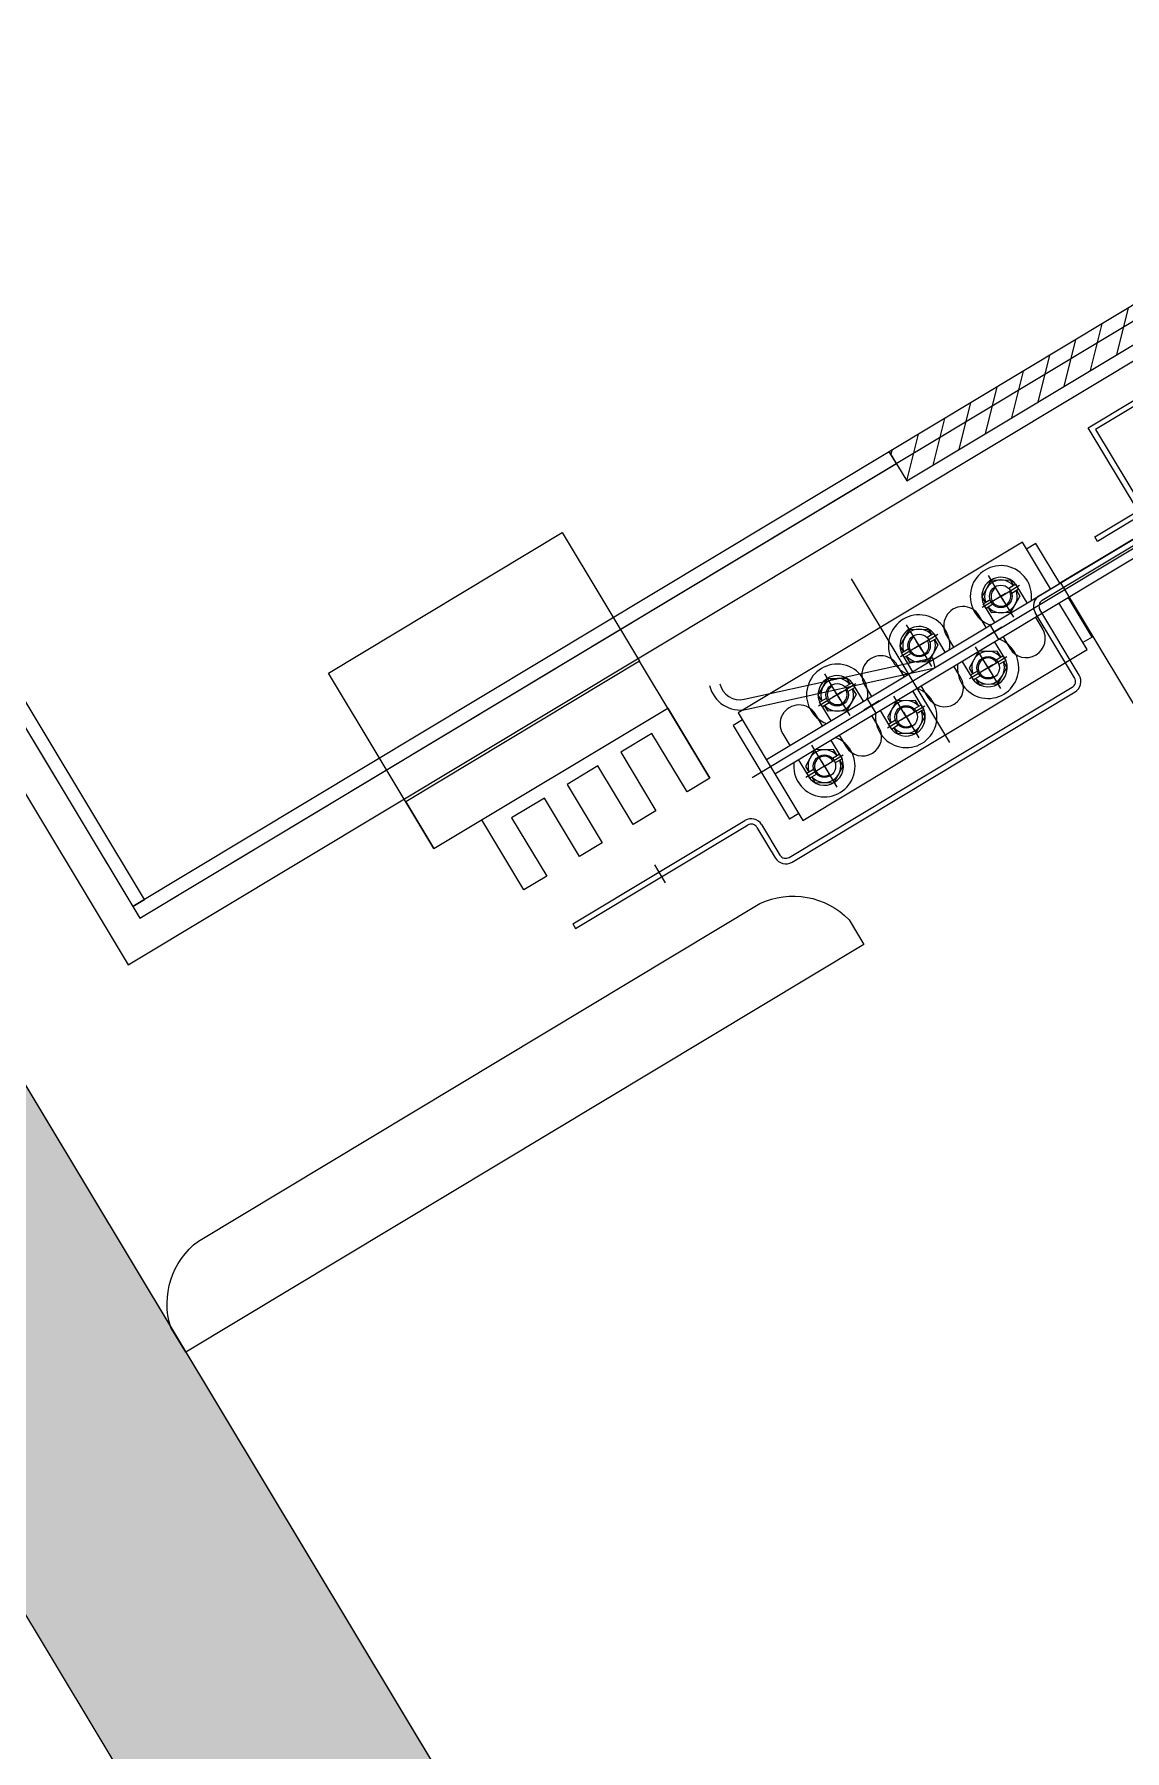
# Model space of a CAD drawing. Header units: centimetres. Extents: x 139057 to 200038, y 34824 to 80516.
# Drawn here: x 164901.1 to 164981.1, y 54705.5 to 54831.3 of the extents above; entities that cross this region are included whole.
import ezdxf

# ---------------------------------------------------------------- set-up
doc = ezdxf.new("R2010")
doc.units = ezdxf.units.CM
doc.header["$LTSCALE"] = 100
doc.layers.get('0').update_dxf_attribs({"lineweight": 0})
doc.layers.add('410_STRUTTURE_001-AM_0', color=7, linetype='Continuous', lineweight=0)
doc.layers.add('448_RAMPE_SCALE_ASCENS_001-AM_0', color=216, linetype='Continuous', lineweight=0)
doc.layers.add('_retini_strutture', color=7, linetype='Continuous')

# ---------------------------------------------------------------- blocks, each defined once
blk = doc.blocks.new('ShaftLight')
at = {"ltscale": 0.25}
blk.add_lwpolyline([(21.23997806452098, -290), (0, -290), (0, 290), (21.23997806452098, 290), (21.23997806452098, 290, -0.3204378042070283), (65, 240.0668209494688), (65, 240.0668209494652), (65, -240.066820949467), (65, -240.0668209494688, -0.3204378042070308), (21.23997806452098, -290.0000000000036)], format="xyb", close=True, dxfattribs=at)
blk = doc.blocks.new('AP1-2')
h = blk.add_hatch()
h.set_pattern_fill('ANSI31', color=256, scale=5, angle=15.34524588088531, style=0)
h.set_pattern_definition([(150.3452458808853, (14867029.82111044, 36739366.71833694), (7.854514465389945, 13.79573222097979), [])])
h.paths.add_polyline_path([(14862173.37049774, 36749960.51841115), (14862197.47921624, 36749967.13427787), (14862137.67178115, 36750185.07709309), (14862113.56306265, 36750178.46122637)])
for p, q in [((14863729.41722163, 36751318.72406314), (14861926.08507797, 36750823.85723292)), ((14863711.92436985, 36751287.99947792), (14861956.80966319, 36750806.36438113)), ((14861926.08507797, 36750823.85723292), (14862334.94564091, 36749333.93842974)), ((14861956.80966319, 36750806.36438113), (14862359.0543594, 36749340.55429645)), ((14861975.37649047, 36750349.48965016), (14861898.2285912, 36750328.31887695)), ((14862071.89853737, 36749846.60423134), (14861934.71845796, 36750346.4988192)), ((14861977.49356779, 36750341.77486023), (14861975.37649047, 36750349.48965016)), ((14861983.27966023, 36750343.36266822), (14861894.55957607, 36750319.01627903)), ((14861944.7057106, 36750332.77728162), (14862077.68462981, 36749848.19203933)), ((14862047.58588385, 36750109.02592419), (14861983.27966023, 36750343.36266822)), ((14861894.55957607, 36750319.01627903), (14861958.86579969, 36750084.679535)), ((14861900.34566852, 36750320.60408702), (14861898.2285912, 36750328.31887695)), ((14861933.13352571, 36750329.60166564), (14862066.11244492, 36749845.01642335)), ((14861926.89203395, 36750307.00060059), (14861923.03463898, 36750305.94206193)), ((14861928.63022195, 36750293.10892314), (14861924.39606731, 36750308.53850299)), ((14861938.42621901, 36750310.31469082), (14861924.92533664, 36750306.60980551)), ((14861928.44184211, 36750301.35298239), (14861926.89203395, 36750307.00060059)), ((14861932.13581003, 36750306.51455078), (14861927.38330345, 36750305.21037736)), ((14861941.99263007, 36750296.77580862), (14861932.13581003, 36750306.51455078)), ((14861959.64189131, 36750316.13665345), (14861949.9984039, 36750313.4903068)), ((14861918.7734019, 36750302.84766529), (14861915.26781382, 36750289.44203766)), ((14861923.52590849, 36750304.1518387), (14861918.7734019, 36750302.84766529)), ((14861923.03463898, 36750305.94206193), (14861924.58444715, 36750300.29444373)), ((14861932.48761691, 36750294.1674618), (14861924.77282698, 36750292.05038448)), ((14861929.68876061, 36750289.25152817), (14861927.57168329, 36750296.9663181)), ((14861928.63022195, 36750293.10892314), (14861945.84384697, 36750297.83265191)), ((14861938.48704199, 36750283.37018099), (14861941.99263007, 36750296.77580862)), ((14861928.63022195, 36750293.10892314), (14861911.41659692, 36750288.38519437)), ((14861915.26781382, 36750289.44203766), (14861925.12463387, 36750279.70329551)), ((14861925.12463387, 36750279.70329551), (14861929.87714045, 36750281.00746892)), ((14861928.63022195, 36750293.10892314), (14861932.86437659, 36750277.67934328)), ((14861930.36840995, 36750279.21724569), (14861928.81860179, 36750284.86486388)), ((14861932.33510726, 36750279.60804076), (14861945.83598963, 36750283.31292608)), ((14861932.67599675, 36750285.92340254), (14861934.22580491, 36750280.27578435)), ((14861933.73453541, 36750282.06600758), (14861938.48704199, 36750283.37018099)), ((14861957.40817452, 36750286.48854206), (14861967.05166193, 36750289.13488871)), ((14861972.76149955, 36750283.44298618), (14861959.26061718, 36750279.73810087)), ((14861966.60956482, 36750279.68084596), (14861971.3620714, 36750280.98501937)), ((14861970.8708019, 36750282.7752426), (14861974.72819686, 36750283.83378126)), ((14861972.42061006, 36750277.12762441), (14861970.8708019, 36750282.7752426)), ((14861976.46638486, 36750269.94210381), (14861972.23223022, 36750285.37168366)), ((14861974.72819686, 36750283.83378126), (14861976.27800502, 36750278.18616307)), ((14861975.21946636, 36750282.04355803), (14861979.97197294, 36750283.34773145)), ((14861979.97197294, 36750283.34773145), (14861989.82879299, 36750273.6089893)), ((14861934.22580491, 36750280.27578435), (14861930.36840995, 36750279.21724569)), ((14861947.68843229, 36750276.56248489), (14861938.04494488, 36750273.91613824)), ((14861976.46638486, 36750269.94210381), (14861959.25275984, 36750265.21837504)), ((14861963.10397674, 36750266.27521833), (14861966.60956482, 36750279.68084596)), ((14861972.6089899, 36750268.88356515), (14861980.32377983, 36750271.00064247)), ((14861977.52492352, 36750266.08470885), (14861975.4078462, 36750273.79949877)), ((14861976.46638486, 36750269.94210381), (14861993.68000989, 36750274.66583259)), ((14861976.46638486, 36750269.94210381), (14861980.7005395, 36750254.51252396)), ((14861989.82879299, 36750273.6089893), (14861986.3232049, 36750260.20336167)), ((14861972.96079678, 36750256.53647618), (14861963.10397674, 36750266.27521833)), ((14861966.6703878, 36750252.73633613), (14861980.17127017, 36750256.44122144)), ((14861977.71330336, 36750257.84064959), (14861972.96079678, 36750256.53647618)), ((14861976.6547647, 36750261.69804455), (14861978.20457286, 36750256.05042636)), ((14861978.20457286, 36750256.05042636), (14861982.06196783, 36750257.10896502)), ((14861982.06196783, 36750257.10896502), (14861980.51215966, 36750262.75658321)), ((14861986.3232049, 36750260.20336167), (14861981.57069832, 36750258.89918825)), ((14861945.4547155, 36750246.91437349), (14861955.09820291, 36750249.56072015)), ((14861955.75171604, 36750246.11066352), (14861968.35149169, 36750249.56826891)), ((14861963.78040657, 36750241.53957839), (14861960.32280117, 36750254.13935404)), ((14861978.16631787, 36750248.63224159), (14861968.52283046, 36750245.98589494)), ((14862055.61454974, 36750237.2208998), (14861920.62988335, 36750200.17867589)), ((14861937.29782846, 36750235.34325343), (14861933.79224038, 36750221.9376258)), ((14861942.05033504, 36750236.64742684), (14861937.29782846, 36750235.34325343)), ((14861945.4164605, 36750239.49618873), (14861941.55906554, 36750238.43765007)), ((14861941.55906554, 36750238.43765007), (14861943.1088737, 36750232.79003187)), ((14861947.15464851, 36750225.60451128), (14861942.92049386, 36750241.03409113)), ((14861956.95064557, 36750242.81027896), (14861943.44976319, 36750239.10539365)), ((14861946.96626867, 36750233.84857053), (14861945.4164605, 36750239.49618873)), ((14861950.66023659, 36750239.01013891), (14861945.90773001, 36750237.7059655)), ((14861960.51705663, 36750229.27139676), (14861950.66023659, 36750239.01013891)), ((14861947.15464851, 36750225.60451128), (14861929.94102348, 36750220.88078251)), ((14861933.79224038, 36750221.9376258), (14861943.64906042, 36750212.19888365)), ((14861951.01204347, 36750226.66304994), (14861943.29725354, 36750224.54597262)), ((14861948.21318717, 36750221.74711631), (14861946.09610984, 36750229.46190624)), ((14861947.15464851, 36750225.60451128), (14861964.36827353, 36750230.32824005)), ((14861947.15464851, 36750225.60451128), (14861951.38880315, 36750210.17493142)), ((14861951.20042331, 36750218.41899068), (14861952.75023147, 36750212.77137249)), ((14861957.01146855, 36750215.86576913), (14861960.51705663, 36750229.27139676)), ((14861975.93260108, 36750218.9841302), (14861985.57608849, 36750221.63047685)), ((14861943.64906042, 36750212.19888365), (14861948.401567, 36750213.50305706)), ((14861948.89283651, 36750211.71283383), (14861947.34302834, 36750217.36045202)), ((14861952.75023147, 36750212.77137249), (14861948.89283651, 36750211.71283383)), ((14861950.85953382, 36750212.1036289), (14861964.36041619, 36750215.80851422)), ((14861952.25896197, 36750214.56159572), (14861957.01146855, 36750215.86576913)), ((14861966.21285884, 36750209.05807303), (14861956.56937144, 36750206.41172638)), ((14861991.28592611, 36750215.93857432), (14861977.78504374, 36750212.23368901)), ((14861981.62840329, 36750198.77080647), (14861985.13399138, 36750212.1764341)), ((14861985.13399138, 36750212.1764341), (14861989.88649796, 36750213.48060751)), ((14861989.39522845, 36750215.27083074), (14861993.25262342, 36750216.3293694)), ((14861990.94503662, 36750209.62321255), (14861989.39522845, 36750215.27083074)), ((14861994.99081142, 36750202.43769195), (14861990.75665678, 36750217.8672718)), ((14861993.25262342, 36750216.3293694), (14861994.80243158, 36750210.68175121)), ((14861993.74389292, 36750214.53914617), (14861998.4963995, 36750215.84331959)), ((14861996.04935008, 36750198.58029699), (14861993.93227276, 36750206.29508691)), ((14861994.99081142, 36750202.43769195), (14862012.20443644, 36750207.16142073)), ((14861998.4963995, 36750215.84331959), (14862008.35321954, 36750206.10457744)), ((14862008.35321954, 36750206.10457744), (14862004.84763146, 36750192.69894981)), ((14861994.99081142, 36750202.43769195), (14861977.77718639, 36750197.71396318)), ((14861991.48522334, 36750189.03206432), (14861981.62840329, 36750198.77080647)), ((14861991.13341646, 36750201.37915329), (14861998.84820638, 36750203.49623061)), ((14861994.99081142, 36750202.43769195), (14861999.22496606, 36750187.0081121)), ((14861995.17919126, 36750194.19363269), (14861996.72899942, 36750188.5460145)), ((14862000.58639438, 36750189.60455316), (14861999.03658622, 36750195.25217135)), ((14861963.97914206, 36750179.40996163), (14861973.62262947, 36750182.05630828)), ((14861985.19481436, 36750185.23192427), (14861998.69569673, 36750188.93680958)), ((14861996.69074442, 36750181.12782973), (14861987.04725701, 36750178.48148308)), ((14861996.23772992, 36750190.33623773), (14861991.48522334, 36750189.03206432)), ((14861996.72899942, 36750188.5460145), (14862000.58639438, 36750189.60455316)), ((14862004.84763146, 36750192.69894981), (14862000.09512488, 36750191.39477639)), ((14861955.82225502, 36750167.83884156), (14861952.31666694, 36750154.43321393)), ((14861960.5747616, 36750169.14301497), (14861955.82225502, 36750167.83884156)), ((14861963.94088706, 36750171.99177687), (14861960.0834921, 36750170.93323821)), ((14861960.0834921, 36750170.93323821), (14861961.63330026, 36750165.28562001)), ((14861965.67907506, 36750158.10009941), (14861961.44492042, 36750173.52967927)), ((14861975.47507212, 36750175.3058671), (14861961.97418975, 36750171.60098179)), ((14861965.49069522, 36750166.34415867), (14861963.94088706, 36750171.99177687)), ((14861969.18466314, 36750171.50572705), (14861964.43215656, 36750170.20155364)), ((14861979.04148319, 36750161.7669849), (14861969.18466314, 36750171.50572705)), ((14861965.67907506, 36750158.10009941), (14861948.46545004, 36750153.37637065)), ((14861969.53647003, 36750159.15863807), (14861961.8216801, 36750157.04156075)), ((14861966.73761372, 36750154.24270445), (14861964.6205364, 36750161.95749438)), ((14861965.67907506, 36750158.10009941), (14861982.89270009, 36750162.82382819)), ((14861965.67907506, 36750158.10009941), (14861969.9132297, 36750142.67051956)), ((14861975.53589511, 36750148.36135727), (14861979.04148319, 36750161.7669849)), ((14861952.31666694, 36750154.43321393), (14861962.17348698, 36750144.69447178)), ((14861962.17348698, 36750144.69447178), (14861966.92599356, 36750145.99864519)), ((14861967.41726306, 36750144.20842197), (14861965.8674549, 36750149.85604016)), ((14861971.27465803, 36750145.26696063), (14861967.41726306, 36750144.20842197)), ((14861969.38396037, 36750144.59921704), (14861982.88484275, 36750148.30410235)), ((14861969.72484986, 36750150.91457882), (14861971.27465803, 36750145.26696063)), ((14861970.78338853, 36750147.05718385), (14861975.53589511, 36750148.36135727)), ((14861983.53835588, 36750144.85404573), (14861996.13813153, 36750148.31165112)), ((14861991.5670464, 36750140.28296059), (14861988.10944101, 36750152.88273624)), ((14861994.45702764, 36750151.47971833), (14862004.10051505, 36750154.12606499)), ((14862009.81035266, 36750148.43416246), (14861996.30947029, 36750144.72927715)), ((14862000.15282985, 36750131.26639461), (14862003.65841793, 36750144.67202224)), ((14862003.65841793, 36750144.67202224), (14862008.41092451, 36750145.97619565)), ((14862007.91965501, 36750147.76641888), (14862011.77704997, 36750148.82495754)), ((14862009.46946317, 36750142.11880068), (14862007.91965501, 36750147.76641888)), ((14862013.51523798, 36750134.93328009), (14862009.28108333, 36750150.36285994)), ((14862011.77704997, 36750148.82495754), (14862013.32685814, 36750143.17733935)), ((14862012.26831948, 36750147.03473431), (14862017.02082606, 36750148.33890773)), ((14862017.02082606, 36750148.33890773), (14862026.8776461, 36750138.60016558)), ((14861984.7372854, 36750141.55366117), (14861975.09379799, 36750138.90731452)), ((14862013.51523798, 36750134.93328009), (14861996.30161295, 36750130.20955132)), ((14862010.0096499, 36750121.52765246), (14862000.15282985, 36750131.26639461)), ((14862009.65784301, 36750133.87474143), (14862017.37263294, 36750135.99181875)), ((14862014.57377664, 36750131.07588512), (14862012.45669932, 36750138.79067505)), ((14862013.51523798, 36750134.93328009), (14862030.728863, 36750139.65700886)), ((14862013.51523798, 36750134.93328009), (14862017.74939262, 36750119.50370023)), ((14862026.8776461, 36750138.60016558), (14862023.37205802, 36750125.19453795)), ((14862003.71924092, 36750117.7275124), (14862017.22012329, 36750121.43239772)), ((14862014.76215648, 36750122.83182587), (14862010.0096499, 36750121.52765246)), ((14862013.70361781, 36750126.68922083), (14862015.25342598, 36750121.04160264)), ((14862015.25342598, 36750121.04160264), (14862019.11082094, 36750122.1001413)), ((14862019.11082094, 36750122.1001413), (14862017.56101278, 36750127.74775949)), ((14862023.37205802, 36750125.19453795), (14862018.61955144, 36750123.89036453)), ((14861982.50356862, 36750111.90554977), (14861992.14705602, 36750114.55189642)), ((14862009.01193422, 36750098.44053759), (14862047.58588385, 36750109.02592419)), ((14862043.91686873, 36750099.72332627), (14862041.79979141, 36750107.4381162)), ((14861958.86579969, 36750084.679535), (14861997.43974933, 36750095.26492161)), ((14862011.12901154, 36750090.72574766), (14862043.91686873, 36750099.72332627)), ((14862011.26132901, 36750090.2435704), (14861863.7159718, 36750049.75446612)), ((14861966.76896946, 36750078.55255307), (14861964.65189214, 36750086.26734299)), ((14861966.76896946, 36750078.55255307), (14861999.55682665, 36750087.55013168)), ((14862103.88346301, 36749752.72151143), (14862011.26132901, 36750090.2435704))]:
    blk.add_line(p, q)
at = {"ltscale": 0.25}
for p, q in [((14861948.91890557, 36750542.88276406), (14861958.56239298, 36750545.52911071)), ((14861867.13067992, 36750501.96738522), (14861863.27328495, 36750500.90884656)), ((14861863.27328495, 36750500.90884656), (14861902.22414829, 36750358.96895369)), ((14861867.13067992, 36750501.96738522), (14861906.08154325, 36750360.02749235)), ((14861892.52721285, 36750432.62229563), (14861877.84018153, 36750428.59190968)), ((14861898.72557791, 36750352.82403667), (14861873.65251064, 36750345.94353537)), ((14861899.78411657, 36750348.9666417), (14861874.71104931, 36750342.08614041)), ((14861867.35508396, 36750334.88268472), (14861931.39667292, 36750101.51028942)), ((14861871.21247893, 36750335.94122338), (14861935.25406788, 36750102.56882808)), ((14861984.04437361, 36750336.4554861), (14861976.02452567, 36750195.6654044)), ((14861991.65482165, 36750336.42261939), (14861983.61222532, 36750195.23318505)), ((14861983.80693654, 36750195.22209369), (14861976.02452567, 36750195.6654044)), ((14861941.39898491, 36750099.07025771), (14861995.4025144, 36750113.88979895)), ((14861942.45752357, 36750095.21286274), (14861996.46105306, 36750110.03240399)), ((14862002.60597009, 36750106.53383361), (14862084.11344694, 36749809.51442142)), ((14862006.46336505, 36750107.59237227), (14862087.97084191, 36749810.57296008))]:
    blk.add_line(p, q, dxfattribs=at)
for points in [[(14861969.09949727, 36750799.36724042), (14863704.92722913, 36751275.70964384), (14863702.28088245, 36751285.35313124), (14861966.45315058, 36750809.01072782)], [(14862128.02829375, 36750182.43074641), (14862137.67178115, 36750185.07709309), (14861966.45315058, 36750809.01072782), (14861956.80966319, 36750806.36438113)], [(14862137.67178115, 36750185.07709309), (14862113.56306265, 36750178.46122637), (14862173.37049774, 36749960.51841115), (14862197.47921624, 36749967.13427787)], [(14862037.01166092, 36750056.86812425), (14862046.80314366, 36750021.18722086), (14862115.27190419, 36750039.97628234), (14862167.66956857, 36749849.03523183), (14862099.20080804, 36749830.24617036), (14862108.99229077, 36749794.56526699), (14862105.13489581, 36749793.50672831), (14862094.2848744, 36749833.04502665), (14862162.75363494, 36749851.83408812), (14862112.47304791, 36750035.0603487), (14862044.00428738, 36750016.27128723), (14862033.15426596, 36750055.80958557)]]:
    blk.add_lwpolyline(points, close=True)
for points in [[(14861947.71237171, 36750585.06740908), (14862092.36468285, 36750624.76260886), (14862145.29161587, 36750431.89286067), (14862039.21325437, 36750402.78304751), (14861986.28632135, 36750595.65279569), (14861947.71237171, 36750585.06740908), (14862000.63930473, 36750392.19766091), (14861942.77838028, 36750376.319581), (14862039.21325437, 36750402.78304751)], [(14861942.77838028, 36750376.319581), (14861937.61800431, 36750395.12438145), (14861985.83544136, 36750408.35611471), (14861978.7696958, 36750434.10422609), (14861930.55225876, 36750420.87249283), (14861925.39188279, 36750439.67729328), (14861973.60931983, 36750452.90902653), (14861966.64942814, 36750478.27139842), (14861918.43199109, 36750465.03966516), (14861913.27161512, 36750483.84446561), (14861961.48905217, 36750497.07619887), (14861954.07928154, 36750524.07796361), (14861905.8618445, 36750510.84623036), (14861900.70146853, 36750529.6510308), (14861948.91890557, 36750542.88276406)]]:
    blk.add_lwpolyline(points, dxfattribs=at)
for centre, radius in [((14861928.63022195, 36750293.10892314), 8.246211251236005), ((14861976.46638486, 36750269.94210381), 8.246211251236005), ((14861947.15464851, 36750225.60451128), 8.246211251236012), ((14861994.99081142, 36750202.43769195), 8.246211251236012), ((14861965.67907506, 36750158.10009941), 8.24621125123601), ((14862013.51523798, 36750134.93328009), 8.246211251236012)]:
    blk.add_circle(centre, radius)
for centre, radius, start, end in [((14861897.40240458, 36750357.64578037), 5, 285.3452456750514, 15.34524546921754), ((14862007.00714896, 36750335.14745385), 23, 86.73977457494607, 176.7397745628073), ((14861876.03422263, 36750337.2643967), 9, 105.3452456750514, 195.3452454692175), ((14862006.63054471, 36750335.56955488), 15, 86.73977457494607, 176.7397745628073), ((14861876.03422263, 36750337.2643967), 5, 105.3452456750514, 195.3452454692175), ((14861997.78422639, 36750105.21066029), 9, 15.34524546921754, 105.3452456750514), ((14861997.78422639, 36750105.21066029), 5, 15.34524546921754, 105.3452456750514), ((14861940.07581159, 36750103.89200141), 9, 195.3452454692175, 285.3452456750514), ((14861940.07581159, 36750103.89200141), 5, 195.3452454692175, 285.3452456750514)]:
    blk.add_arc(centre, radius, start, end, dxfattribs=at)
at = {"linetype": 'Continuous', "ltscale": 0.25}
blk.add_arc((14861897.40240458, 36750357.64578037), 9, 285.3452456750514, 15.34524546921754, dxfattribs=at)
for centre, radius, start, end in [((14861928.63022195, 36750293.10892314), 22.50000000000003, 66.86665048180902, 323.8238407434824), ((14861928.63022195, 36750293.10892314), 14, 105.3452456750514, 285.3452456750514), ((14861963.34677662, 36750302.63577108), 14, 285.3452456750514, 105.3452456750514), ((14861928.63022195, 36750293.10892314), 12, 114.9393139454288, 275.7511773910293), ((14861928.63022195, 36750293.10892314), 7.246211251236005, 285.3452456750514, 195.3452454692175), ((14861928.63022195, 36750293.10892314), 12, 294.9393139454288, 95.7511773910293), ((14861976.46638486, 36750269.94210381), 22.50000000000004, 246.866650481809, 143.8238407434824), ((14861976.46638486, 36750269.94210381), 14, 285.3452456750514, 105.3452456750514), ((14861976.46638486, 36750269.94210381), 12, 294.9393139454288, 95.7511773910293), ((14861941.74983019, 36750260.41525587), 14, 105.3452456750514, 285.3452456750514), ((14861976.46638486, 36750269.94210381), 11.99999999999999, 114.9393139454288, 275.7511773910293), ((14861976.46638486, 36750269.94210381), 7.246211251235991, 15.34524546921754, 285.3452456750514), ((14861947.15464851, 36750225.60451128), 22.50000000000004, 66.86665048180902, 323.8238407434824), ((14861981.87120318, 36750235.13135922), 14, 285.3452456750514, 105.3452456750514), ((14861947.15464851, 36750225.60451128), 14, 105.3452456750514, 285.3452456750514), ((14861947.15464851, 36750225.60451128), 12, 114.9393139454288, 275.7511773910293), ((14861947.15464851, 36750225.60451128), 7.246211251236012, 285.3452456750514, 195.3452454692175), ((14861947.15464851, 36750225.60451128), 12, 294.9393139454288, 95.7511773910293), ((14861994.99081142, 36750202.43769195), 22.50000000000004, 246.866650481809, 143.8238407434824), ((14861960.27425675, 36750192.91084401), 14, 105.3452456750514, 285.3452456750514), ((14861994.99081142, 36750202.43769195), 12, 114.9393139454288, 275.7511773910293), ((14861994.99081142, 36750202.43769195), 7.246211251235991, 15.34524546921754, 285.3452456750514), ((14861994.99081142, 36750202.43769195), 14, 285.3452456750514, 105.3452456750514), ((14861994.99081142, 36750202.43769195), 12, 294.9393139454288, 95.7511773910293), ((14861965.67907506, 36750158.10009941), 22.50000000000004, 66.86665048180902, 323.8238407434824), ((14862000.39562973, 36750167.62694736), 14, 285.3452456750514, 105.3452456750514), ((14861965.67907506, 36750158.10009941), 14, 105.3452456750514, 285.3452456750514), ((14861965.67907506, 36750158.10009941), 12, 114.9393139454288, 275.7511773910293), ((14861965.67907506, 36750158.10009941), 12, 294.9393139454288, 95.7511773910293), ((14861965.67907506, 36750158.10009941), 7.246211251236012, 285.3452456750514, 195.3452454692175), ((14862013.51523798, 36750134.93328009), 22.50000000000004, 246.866650481809, 143.8238407434824), ((14862013.51523798, 36750134.93328009), 12, 114.9393139454288, 275.7511773910293), ((14862013.51523798, 36750134.93328009), 14.00000000000001, 285.3452456750514, 105.3452456750514), ((14862013.51523798, 36750134.93328009), 12, 294.9393139454288, 95.7511773910293), ((14861978.7986833, 36750125.40643214), 14.00000000000001, 105.3452456750514, 285.3452456750514), ((14862013.51523798, 36750134.93328009), 7.246211251235991, 15.34524546921754, 285.3452456750514)]:
    blk.add_arc(centre, radius, start, end)
at = {"rotation": 15.34524588088531}
blk.add_blockref('ShaftLight', (14861718.16690512, 36750580.1462767), dxfattribs=at)
at = {"xscale": -1, "rotation": 29.64524564820047}
blk.add_blockref('ShaftLight', (14861115.81700355, 36750330.70333328), dxfattribs=at)

msp = doc.modelspace()

# ---------------------------------------------------------------- hatches: boundary and pattern name
at = {"layer": '_retini_strutture'}
msp.add_hatch(color=256, dxfattribs=at).paths.add_polyline_path([(164780.9019546161, 54953.34065716129), (164943.7547121147, 55051.21291922194), (164982.8687929461, 54986.14293964368), (165000.0108635674, 54996.44619070899), (164960.8971076334, 55061.51526259792), (164950.5931888024, 55078.65671119255), (164753.4556402588, 54960.17976237994), (164915.183593298, 54691.13150631797), (165138.343513752, 54470.35436805498), (165300.0877934495, 54633.87436203819), (165285.8699562425, 54647.94038879287), (165231.9003690357, 54701.33371763092), (165217.834342348, 54687.11588048351), (165271.8052362675, 54633.72125888032), (165138.1903965274, 54498.63952471477), (164931.0327649886, 54703.58523792189)])

# ---------------------------------------------------------------- linework, layer by layer
at = {"layer": '410_STRUTTURE_001-AM_0', "elevation": -3.490789228516181e-08}
msp.add_lwpolyline([(165138.3958842462, 54470.10562314999), (165300.146672024, 54633.61917946648), (165285.9293946686, 54647.68577208531), (165138.2438927839, 54498.39078588199), (164931.0944184089, 54703.34474394631), (164780.973548601, 54953.10613831293), (164960.9730069084, 55061.27357971829), (164950.6697703215, 55078.41543840778), (164753.5275064619, 54959.94633590591), (164915.2447510498, 54690.8916431607)], close=True, dxfattribs=at)

# ---------------------------------------------------------------- block references
at = {"layer": '448_RAMPE_SCALE_ASCENS_001-AM_0', "xscale": 0.1, "yscale": 0.1, "zscale": 0.1, "rotation": 105.66}
msp.add_blockref('AP1-2', (4104738.345010559, -384253.9906412198, -3.490789228516181e-08), dxfattribs=at)

doc.saveas('drawing.dxf')
